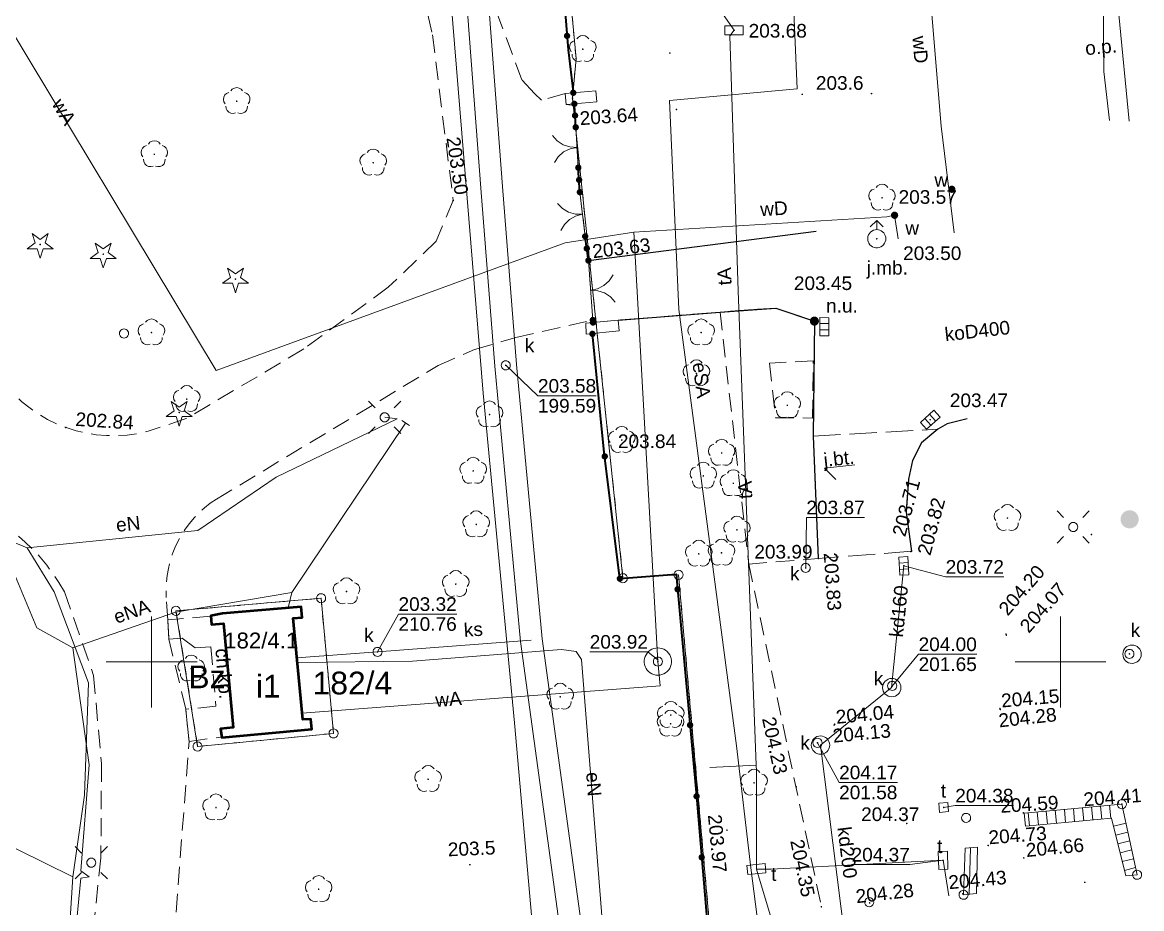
# Model space of a CAD drawing. Extents: x 0 to 7423283, y 0 to 5548300.
# Drawn here: x 7422592.9 to 7422654.5, y 5547836.4 to 5547885.2 of the extents above; entities that cross this region are included whole.
import ezdxf
from ezdxf.enums import TextEntityAlignment as Align

# ---------------------------------------------------------------- set-up
doc = ezdxf.new("R2010")
doc.units = 0
doc.header["$PDSIZE"] = 0.75
for name, pattern in [('PRZER1-1', [2, 1, -1]), ('PRZER2-1', [3, 2, -1]), ('PRZER3-1', [4, 3, -1])]:
    doc.linetypes.add(name, pattern=pattern)
doc.layers.get('0').update_dxf_attribs({"linetype": 'CONTINUOUS', "lineweight": 13})
for name, color, linetype, lineweight, true_color in [('EGBB01', 7, 'CONTINUOUS', 50, 0x0a0909), ('EGBB01_O', 7, 'CONTINUOUS', 50, 0x0a0909), ('EGBD03', 7, 'CONTINUOUS', 18, 0x008000), ('EGBD03_O', 7, 'CONTINUOUS', 18, 0x008000), ('EGBP04', 7, 'CONTINUOUS', 18, 0x008000), ('EGBU01', 7, 'PRZER1-1', 18, 0x008000), ('EGBU01_O', 7, 'PRZER1-1', 18, 0x008000), ('OBOO08_01', 7, 'CONTINUOUS', 13, 0x0a0909), ('OBOP01', 7, 'CONTINUOUS', 18, 0x008000), ('OBOP02', 7, 'CONTINUOUS', 18, 0x008000), ('OBOP05_02_O', 7, 'CONTINUOUS', 18, 0x0a0909), ('SUPE03', 1, 'CONTINUOUS', 18, 0xff0000), ('SUPE03_O', 1, 'CONTINUOUS', 18, 0xff0000), ('SUPE04', 1, 'CONTINUOUS', 18, 0xff0000), ('SUPE04_O', 1, 'CONTINUOUS', 18, 0xff0000), ('SUPG03', 7, 'CONTINUOUS', 18, 0xbfbf00), ('SUPG04', 7, 'CONTINUOUS', 18, 0xbfbf00), ('SUPK01', 7, 'CONTINUOUS', 18, 0x803300), ('SUPK01_O', 7, 'CONTINUOUS', 18, 0x803300), ('SUPK03', 7, 'CONTINUOUS', 18, 0x803300), ('SUPK03_O', 7, 'CONTINUOUS', 18, 0x803300), ('SUPK05', 7, 'CONTINUOUS', 18, 0x803300), ('SUPK05_O', 7, 'CONTINUOUS', 18, 0x803300), ('SUPT01', 7, 'CONTINUOUS', 18, 0xff9100), ('SUPT01_O', 7, 'CONTINUOUS', 18, 0xff9100), ('SUPW03', 5, 'CONTINUOUS', 18, 0x0000ff), ('SUPW03_O', 5, 'CONTINUOUS', 18, 0x0000ff), ('SUUS02', 7, 'CONTINUOUS', 18, 0x0a0909), ('SUUS05', 7, 'CONTINUOUS', 18, 0x0a0909), ('SUUS13', 7, 'CONTINUOUS', 18, 0x0a0909), ('SUUS15', 7, 'CONTINUOUS', 18, 0xff9100), ('SUUS15_O', 7, 'CONTINUOUS', 18, 0xff9100), ('SUUS22', 7, 'CONTINUOUS', 18, 0x0a0909), ('SUUS22_O', 7, 'CONTINUOUS', 18, 0x0a0909), ('SUXX_01', 7, 'CONTINUOUS', 18, 0x0a0909)]:
    doc.layers.add(name, color=color, linetype=linetype, lineweight=lineweight, true_color=true_color)
for name, color, linetype, lineweight in [('EGBS10', 7, 'CONTINUOUS', 18), ('GSLKOC', 7, 'CONTINUOUS', 18), ('KTCR02', 7, 'PRZER2-1', 18), ('KTCR02_O', 7, 'PRZER2-1', 18), ('KTJZ01', 7, 'PRZER3-1', 18), ('KTJZ01_O', 7, 'PRZER3-1', 18), ('KTKR01', 7, 'CONTINUOUS', 25), ('KTOK02', 7, 'CONTINUOUS', 18), ('KTOK05_01', 7, 'CONTINUOUS', 35), ('KTOK05_02', 7, 'CONTINUOUS', 18), ('RTPW01', 7, 'CONTINUOUS', 13), ('RTPW01_O', 7, 'CONTINUOUS', 13), ('RTPW02', 7, 'CONTINUOUS', 13), ('RTPW02_O', 7, 'CONTINUOUS', 13), ('SUBP', 7, 'CONTINUOUS', 18), ('SUSM', 7, 'CONTINUOUS', 18)]:
    doc.layers.add(name, color=color, linetype=linetype, lineweight=lineweight)
for name, color, linetype, true_color in [('GUPKUB', 7, 'CONTINUOUS', 0x0a0909), ('SUPS01_05', 7, 'CONTINUOUS', 0x803300), ('SUPS01_05_O', 7, 'CONTINUOUS', 0x803300), ('SUPS01_07', 7, 'CONTINUOUS', 0xff9100), ('SUPS01_07_O', 7, 'CONTINUOUS', 0xff9100), ('SUPS01_08', 5, 'CONTINUOUS', 0x0000ff), ('SUPS01_08_O', 5, 'CONTINUOUS', 0x0000ff), ('SUUS25', 7, 'CONTINUOUS', 0x0a0909), ('SUUS25_O', 7, 'CONTINUOUS', 0x0a0909), ('SUUS30_01', 7, 'CONTINUOUS', 0x0a0909), ('SUUS30_01_O', 7, 'CONTINUOUS', 0x0a0909)]:
    doc.layers.add(name, color=color, linetype=linetype, true_color=true_color)
doc.styles.add('GEO-INFO', font='Arial')

# ---------------------------------------------------------------- blocks, each defined once
blk = doc.blocks.new('EPPGS')
at = {"color": 0}
blk.add_lwpolyline([(0.5, 0), (0.475528, -0.154508), (0.404508, -0.293893), (0.293893, -0.404508), (0.154508, -0.475528), (0, -0.5), (-0.154508, -0.475528), (-0.293893, -0.404508), (-0.404508, -0.293893), (-0.475528, -0.154508), (-0.5, 0), (-0.475528, 0.154508), (-0.404508, 0.293893), (-0.293893, 0.404508), (-0.154508, 0.475528), (0, 0.5), (0.154508, 0.475528), (0.293893, 0.404508), (0.404508, 0.293893), (0.475528, 0.154508)], close=True, dxfattribs=at)
blk = doc.blocks.new('EPPGN')
blk.add_hatch(color=0).paths.add_polyline_path([(-0.09, 0), (-0.085595, -0.027812), (-0.072812, -0.052901), (-0.052901, -0.072812), (-0.027812, -0.085595), (0, -0.09), (0.027812, -0.085595), (0.052901, -0.072812), (0.072812, -0.052901), (0.085595, -0.027812), (0.09, 0), (0.085595, 0.027812), (0.072812, 0.052901), (0.052901, 0.072812), (0.027812, 0.085595), (0, 0.09), (-0.027812, 0.085595), (-0.052901, 0.072812), (-0.072812, 0.052901), (-0.085595, 0.027812)])
blk = doc.blocks.new('SUUS05')
at = {"color": 0}
blk.add_lwpolyline([(0.5, -0.25), (-0.5, -0.25), (-0.5, 0.25), (0.5, 0.25)], close=True, dxfattribs=at)
for points in [[(-0.175, -0.25), (-0.175, 0.25)], [(0.175, -0.25), (0.175, 0.25)]]:
    blk.add_lwpolyline(points, dxfattribs=at)
blk = doc.blocks.new('SPDLP')
blk.add_hatch(color=0).paths.add_polyline_path([(-0.09, 0), (-0.085595, -0.027812), (-0.072812, -0.052901), (-0.052901, -0.072812), (-0.027812, -0.085595), (0, -0.09), (0.027812, -0.085595), (0.052901, -0.072812), (0.072812, -0.052901), (0.085595, -0.027812), (0.09, 0), (0.085595, 0.027812), (0.072812, 0.052901), (0.052901, 0.072812), (0.027812, 0.085595), (0, 0.09), (-0.027812, 0.085595), (-0.052901, 0.072812), (-0.072812, 0.052901), (-0.085595, 0.027812)])
at = {"color": 0}
for points in [[(-0.268652, 1.271938), (-0.048001, 1.40916), (0.20623, 1.462858), (0.463525, 1.426585), (0.693003, 1.304695), (0.867117, 1.11182), (0.964971, 0.871109)], [(-1.292703, 0.137547), (-1.355024, 0.389802), (-1.327532, 0.648184), (-1.213525, 0.881678), (-1.026689, 1.062258), (-0.78945, 1.168249), (-0.530282, 1.186929)], [(1.126667, 0.648554), (1.325358, 0.481106), (1.454989, 0.255912), (1.5, 0), (1.454989, -0.255912), (1.325358, -0.481106), (1.126667, -0.648554)], [(-0.530282, -1.186929), (-0.78945, -1.168249), (-1.026689, -1.062258), (-1.213525, -0.881678), (-1.327532, -0.648184), (-1.355024, -0.389802), (-1.292703, -0.137547)], [(0.964971, -0.871109), (0.867117, -1.11182), (0.693003, -1.304695), (0.463525, -1.426585), (0.20623, -1.462858), (-0.048001, -1.40916), (-0.268652, -1.271938)]]:
    blk.add_lwpolyline(points, dxfattribs=at)
blk = doc.blocks.new('KOLO')
blk.add_hatch(color=0).paths.add_polyline_path([(0, 0.5), (-0.12941, 0.482963), (-0.25, 0.433013), (-0.353553, 0.353553), (-0.433013, 0.25), (-0.482963, 0.12941), (-0.5, 0), (-0.482963, -0.12941), (-0.433013, -0.25), (-0.353553, -0.353553), (-0.25, -0.433013), (-0.12941, -0.482963), (0, -0.5), (0.12941, -0.482963), (0.25, -0.433013), (0.353553, -0.353553), (0.433013, -0.25), (0.482963, -0.12941), (0.5, 0), (0.482963, 0.12941), (0.433013, 0.25), (0.353553, 0.353553), (0.25, 0.433013), (0.12941, 0.482963)])
blk = doc.blocks.new('SPDIP')
blk.add_hatch(color=0).paths.add_polyline_path([(-0.09, 0), (-0.085595, -0.027812), (-0.072812, -0.052901), (-0.052901, -0.072812), (-0.027812, -0.085595), (0, -0.09), (0.027812, -0.085595), (0.052901, -0.072812), (0.072812, -0.052901), (0.085595, -0.027812), (0.09, 0), (0.085595, 0.027812), (0.072812, 0.052901), (0.052901, 0.072812), (0.027812, 0.085595), (0, 0.09), (-0.027812, 0.085595), (-0.052901, 0.072812), (-0.072812, 0.052901), (-0.085595, 0.027812)])
at = {"color": 0}
blk.add_lwpolyline([(0.177062, -0.544942), (-0.463555, -1.426676), (-0.463555, -0.336792), (-1.500096, 0), (-0.463555, 0.336792), (-0.463555, 1.426676), (0.177062, 0.544942), (1.213603, 0.881734), (0.572986, 0), (1.213603, -0.881734)], close=True, dxfattribs=at)
blk = doc.blocks.new('OKRAG_PELNY')
at = {"color": 0}
blk.add_lwpolyline([(0.5, 0), (0.482963, -0.12941), (0.433013, -0.25), (0.353553, -0.353553), (0.25, -0.433013), (0.12941, -0.482963), (0, -0.5), (-0.12941, -0.482963), (-0.25, -0.433013), (-0.353553, -0.353553), (-0.433013, -0.25), (-0.482963, -0.12941), (-0.5, 0), (-0.482963, 0.12941), (-0.433013, 0.25), (-0.353553, 0.353553), (-0.25, 0.433013), (-0.12941, 0.482963), (0, 0.5), (0.12941, 0.482963), (0.25, 0.433013), (0.353553, 0.353553), (0.433013, 0.25), (0.482963, 0.12941)], close=True, dxfattribs=at)
blk = doc.blocks.new('POINT')
at = {"color": 0}
blk.add_point((0, 0), dxfattribs=at)
blk = doc.blocks.new('KWADRAT_NIEPRZEZR')
at = {"color": 0}
blk.add_lwpolyline([(-0.5, 0.5), (-0.5, -0.5), (0.5, -0.5), (0.5, 0.5)], close=True, dxfattribs=at)
blk = doc.blocks.new('PROSTOKAT2-1_PELNY')
at = {"color": 0}
blk.add_lwpolyline([(1, 0.5), (1, -0.5), (-1, -0.5), (-1, 0.5)], close=True, dxfattribs=at)
blk = doc.blocks.new('PION_C')
at = {"color": 0}
blk.add_lwpolyline([(0, 0.5), (0, -0.5)], dxfattribs=at)
blk = doc.blocks.new('SUSM01_01')
at = {"color": 0}
for points in [[(-0.353553, 0.353553), (-0.212132, 0.212132)], [(0.353553, 0.353553), (0.212132, 0.212132)], [(-0.353553, -0.353553), (-0.212132, -0.212132)], [(0.353553, -0.353553), (0.212132, -0.212132)]]:
    blk.add_lwpolyline(points, dxfattribs=at)
blk.add_lwpolyline([(0.1, 0), (0.093969, -0.034202), (0.076604, -0.064279), (0.05, -0.086603), (0.025882, -0.096593), (0, -0.1), (-0.025882, -0.096593), (-0.05, -0.086603), (-0.073305, -0.068017), (-0.090097, -0.043388), (-0.098883, -0.014904), (-0.098883, 0.014904), (-0.090097, 0.043388), (-0.073305, 0.068017), (-0.05, 0.086603), (-0.022252, 0.097493), (0.007473, 0.09972), (0.036534, 0.093087), (0.062349, 0.078183), (0.082624, 0.056332), (0.095557, 0.029476)], close=True, dxfattribs=at)
blk = doc.blocks.new('SUUS02')
at = {"color": 0}
blk.add_lwpolyline([(1, 0), (0.984808, -0.173648), (0.939693, -0.34202), (0.866025, -0.5), (0.766044, -0.642788), (0.642788, -0.766044), (0.5, -0.866025), (0.34202, -0.939693), (0.173648, -0.984808), (0, -1), (-0.173648, -0.984808), (-0.34202, -0.939693), (-0.5, -0.866025), (-0.654861, -0.75575), (-0.786053, -0.618159), (-0.888835, -0.458227), (-0.959493, -0.281733), (-0.995472, -0.095056), (-0.995472, 0.095056), (-0.959493, 0.281733), (-0.888835, 0.458227), (-0.786053, 0.618159), (-0.654861, 0.75575), (-0.5, 0.866025), (-0.327068, 0.945001), (-0.142315, 0.989821), (0.047582, 0.998867), (0.235759, 0.971812), (0.415415, 0.909632), (0.580057, 0.814576), (0.723734, 0.690079), (0.841254, 0.540641), (0.928368, 0.371662), (0.981929, 0.189251)], close=True, dxfattribs=at)
for points in [[(1, 0), (2, 0)], [(1.292893, 0.707107), (2, 0), (1.292893, -0.707107)]]:
    blk.add_lwpolyline(points, dxfattribs=at)
blk = doc.blocks.new('SUUS13')
at = {"color": 0}
for points in [[(1.5, 0), (1.483246, -0.223563), (1.433359, -0.442133), (1.351453, -0.650826), (1.239358, -0.84498), (1.099578, -1.020259), (0.935235, -1.172747), (0.75, -1.299038), (0.548012, -1.396311), (0.333781, -1.462392), (0.112095, -1.495806), (-0.112095, -1.495806), (-0.333781, -1.462392), (-0.548012, -1.396311), (-0.75, -1.299038), (-0.935235, -1.172747), (-1.099578, -1.020259), (-1.239358, -0.84498), (-1.351453, -0.650826), (-1.433359, -0.442133), (-1.483246, -0.223563), (-1.5, 0), (-1.483246, 0.223563), (-1.433359, 0.442133), (-1.351453, 0.650826), (-1.239358, 0.84498), (-1.099578, 1.020259), (-0.935235, 1.172747), (-0.75, 1.299038), (-0.548012, 1.396311), (-0.333781, 1.462392), (-0.112095, 1.495806), (0.112095, 1.495806), (0.333781, 1.462392), (0.548012, 1.396311), (0.75, 1.299038), (0.935235, 1.172747), (1.099578, 1.020259), (1.239358, 0.84498), (1.351453, 0.650826), (1.433359, 0.442133), (1.483246, 0.223563)], [(0.5, 0), (0.482963, -0.12941), (0.433013, -0.25), (0.353553, -0.353553), (0.25, -0.433013), (0.12941, -0.482963), (0, -0.5), (-0.12941, -0.482963), (-0.25, -0.433013), (-0.353553, -0.353553), (-0.433013, -0.25), (-0.482963, -0.12941), (-0.5, 0), (-0.482963, 0.12941), (-0.433013, 0.25), (-0.353553, 0.353553), (-0.25, 0.433013), (-0.12941, 0.482963), (0, 0.5), (0.12941, 0.482963), (0.25, 0.433013), (0.353553, 0.353553), (0.433013, 0.25), (0.482963, 0.12941)]]:
    blk.add_lwpolyline(points, close=True, dxfattribs=at)
blk = doc.blocks.new('SLBRA')
at = {"color": 0}
for points in [[(0, 0), (-0.068148, -0.517638), (-0.267949, -1), (-0.585786, -1.414214), (-1, -1.732051)], [(1, -1.732051), (0.585786, -1.414214), (0.267949, -1), (0.068148, -0.517638), (0, 0)]]:
    blk.add_lwpolyline(points, dxfattribs=at)

msp = doc.modelspace()

# ---------------------------------------------------------------- linework, layer by layer
at = {"color": 7, "linetype": 'Continuous', "lineweight": 13, "elevation": 100, "flags": 128}
for points in [[(7422600, 5547847.5), (7422600, 5547852.5)], [(7422650, 5547847.5), (7422650, 5547852.5)], [(7422597.5, 5547850), (7422602.5, 5547850)], [(7422647.5, 5547850), (7422652.5, 5547850)]]:
    msp.add_lwpolyline(points, dxfattribs=at)
at = {"layer": 'EGBB01', "color": 18, "linetype": 'Continuous', "lineweight": 50, "true_color": 0x0a0909, "elevation": 10.26}
msp.add_lwpolyline([(7422603.9, 5547852.66), (7422603.25, 5547852.54), (7422603.29, 5547852.06), (7422603.95, 5547852.11), (7422604.49, 5547846.4), (7422603.78, 5547846.32), (7422603.86, 5547845.85), (7422608.81, 5547846.3), (7422608.75, 5547846.86), (7422608.31, 5547846.84), (7422607.79, 5547852.4), (7422608.28, 5547852.45), (7422608.22, 5547853.03)], close=True, dxfattribs=at)
at = {"layer": 'EGBD03', "color": 96, "linetype": 'Continuous', "lineweight": 18, "true_color": 0x008000, "elevation": 10.3}
msp.add_lwpolyline([(7422448.33, 5547715.39), (7422478.1, 5547707.8), (7422507.88, 5547699.93), (7422509.32, 5547702.42), (7422524.39, 5547700.98), (7422524.52, 5547698.73), (7422554.16, 5547689.76), (7422553.96, 5547688.87), (7422582.28, 5547681.09), (7422646.55, 5547664.47), (7422644.74, 5547687.16), (7422644.7, 5547687.66), (7422641.72, 5547717.62), (7422632.28, 5547819.72), (7422630.66, 5547835.93), (7422628.99, 5547854.79), (7422625.93, 5547854.6), (7422623.15, 5547881), (7422623.35, 5547883.18), (7422622.27, 5547894.65)], dxfattribs=at)
for points in [[(7422601.34, 5547852.81), (7422602.53, 5547845.35), (7422610.01, 5547846.07), (7422609.32, 5547853.5)], [(7422609.32, 5547853.5), (7422610.01, 5547846.07), (7422602.53, 5547845.35), (7422601.34, 5547852.81)]]:
    msp.add_lwpolyline(points, close=True, dxfattribs=at)
at = {"layer": 'EGBS10', "color": 7, "linetype": 'Continuous', "lineweight": 18, "elevation": 10.26}
for points in [[(7422648.07, 5547840.97), (7422652.81, 5547841.41), (7422653.59, 5547838.24), (7422654.21, 5547838.3), (7422653.38, 5547842.18), (7422647.99, 5547841.68)], [(7422644.67, 5547837.2), (7422645.38, 5547837.26), (7422645.44, 5547839.81), (7422644.75, 5547839.75)]]:
    msp.add_lwpolyline(points, close=True, dxfattribs=at)
at = {"layer": 'EGBS10', "color": 7, "linetype": 'Continuous', "lineweight": 18, "elevation": 10.26, "flags": 128}
for points in [[(7422650.775, 5547841.221), (7422650.709, 5547841.932)], [(7422651.273, 5547841.267), (7422651.207, 5547841.978)], [(7422651.771, 5547841.314), (7422651.705, 5547842.025)], [(7422652.269, 5547841.36), (7422652.203, 5547842.071)], [(7422652.766, 5547841.406), (7422652.7, 5547842.117)], [(7422648.286, 5547840.99), (7422648.22, 5547841.701)], [(7422648.784, 5547841.036), (7422648.718, 5547841.747)], [(7422649.281, 5547841.082), (7422649.215, 5547841.794)], [(7422649.779, 5547841.129), (7422649.713, 5547841.84)], [(7422650.277, 5547841.175), (7422650.211, 5547841.886)], [(7422652.919, 5547840.967), (7422653.603, 5547841.135)], [(7422653.038, 5547840.481), (7422653.708, 5547840.646)], [(7422653.158, 5547839.996), (7422653.813, 5547840.157)], [(7422644.982, 5547837.226), (7422645.055, 5547839.777)], [(7422653.277, 5547839.51), (7422653.917, 5547839.668)], [(7422653.397, 5547839.025), (7422654.022, 5547839.179)], [(7422653.516, 5547838.539), (7422654.127, 5547838.69)]]:
    msp.add_lwpolyline(points, dxfattribs=at)
at = {"layer": 'EGBU01', "color": 7, "linetype": 'Continuous', "lineweight": 18, "elevation": 10.17}
msp.add_lwpolyline([(7422641.72, 5547717.62), (7422632.28, 5547819.72), (7422630.66, 5547835.93), (7422628.99, 5547854.79), (7422625.93, 5547854.6), (7422623.15, 5547881), (7422623.35, 5547883.18), (7422622.27, 5547894.65)], dxfattribs=at)
at = {"layer": 'EGBU01', "color": 96, "linetype": 'PRZER1-1', "lineweight": 18, "ltscale": 0.5, "true_color": 0x008000, "elevation": 10.18}
msp.add_lwpolyline([(7422641.72, 5547717.62), (7422632.28, 5547819.72), (7422630.66, 5547835.93), (7422628.99, 5547854.79), (7422625.93, 5547854.6), (7422623.15, 5547881), (7422623.35, 5547883.18), (7422622.27, 5547894.65)], dxfattribs=at)
at = {"layer": 'EGBU01', "color": 7, "linetype": 'Continuous', "lineweight": 18, "elevation": 10.17}
for points in [[(7422601.34, 5547852.81), (7422602.53, 5547845.35), (7422610.01, 5547846.07), (7422609.32, 5547853.5)], [(7422609.32, 5547853.5), (7422610.01, 5547846.07), (7422602.53, 5547845.35), (7422601.34, 5547852.81)]]:
    msp.add_lwpolyline(points, close=True, dxfattribs=at)
at = {"layer": 'EGBU01', "color": 96, "linetype": 'PRZER1-1', "lineweight": 18, "ltscale": 0.5, "true_color": 0x008000, "elevation": 10.18}
for points in [[(7422601.34, 5547852.81), (7422602.53, 5547845.35), (7422610.01, 5547846.07), (7422609.32, 5547853.5)], [(7422609.32, 5547853.5), (7422610.01, 5547846.07), (7422602.53, 5547845.35), (7422601.34, 5547852.81)]]:
    msp.add_lwpolyline(points, close=True, dxfattribs=at)
at = {"layer": 'GSLKOC', "color": 7, "linetype": 'PRZER2-1', "lineweight": 18, "ltscale": 0.5, "elevation": 10.18}
msp.add_lwpolyline([(7422633.99, 5547866.43), (7422634.33, 5547863.42), (7422636.35, 5547863.41), (7422636.4, 5547866.56)], close=True, dxfattribs=at)
msp.add_lwpolyline([(7422632.85, 5547855.38), (7422636.84, 5547836.54)], dxfattribs=at)
at = {"layer": 'KTCR02', "color": 7, "linetype": 'PRZER2-1', "lineweight": 18, "ltscale": 0.5, "elevation": 10.18}
msp.add_lwpolyline([(7422608.32, 5547902.99), (7422611.37, 5547897.52), (7422613.86, 5547890.89), (7422614.21, 5547889.99), (7422615.45, 5547884.48), (7422616.59, 5547875.37), (7422615.65, 5547873.13), (7422613.02, 5547870.6), (7422608.38, 5547867.21), (7422601.9, 5547863.38), (7422599.81, 5547862.68, -0.307546), (7422591.69, 5547865.58), (7422588.98, 5547869.27), (7422585.83, 5547874.12), (7422581.85, 5547879.99), (7422580.45, 5547887.42), (7422579.16, 5547897.51), (7422579.27, 5547903.42), (7422580.26, 5547910.88), (7422582.9, 5547924.4, -0.422681), (7422585.77, 5547925.96), (7422588.85, 5547922.11), (7422595.54, 5547916.16), (7422603.64, 5547908.17)], format="xyb", close=True, dxfattribs=at)
for points in [[(7422599.87, 5547816.8), (7422602.06, 5547845.63), (7422601.88, 5547847.4), (7422600.95, 5547851.25), (7422600.89, 5547852.31), (7422600.8, 5547853.55, -0.270995), (7422603.56, 5547858.95), (7422615.77, 5547866.3), (7422617.77, 5547867.18), (7422620.03, 5547867.84), (7422624.27, 5547868.8), (7422624.03, 5547872.07), (7422623.85, 5547873.4), (7422623.56, 5547875.83), (7422623.33, 5547879.4), (7422623.26, 5547880.6), (7422622.8, 5547880.65), (7422622.75, 5547881.26), (7422621.45, 5547880.89), (7422621.06, 5547881.25), (7422620.37, 5547882), (7422618.72, 5547886.43)], [(7422539.16, 5547874.59), (7422555.38, 5547867.18), (7422564.69, 5547863.89), (7422572.62, 5547861.98), (7422587.94, 5547859.21, -0.219794), (7422595.2, 5547853.85), (7422596.81, 5547849.25), (7422597.24, 5547844.41), (7422597.21, 5547839.22), (7422594.77, 5547816.65), (7422593.59, 5547811.34), (7422591.8, 5547806.46), (7422589.31, 5547801.66), (7422586.18, 5547797.52), (7422577.36, 5547789.76), (7422570.86, 5547785.88), (7422565.47, 5547783.93), (7422559.81, 5547782.83), (7422555.85, 5547782.34), (7422552.96, 5547781.99), (7422549.96, 5547781.72)]]:
    msp.add_lwpolyline(points, format="xyb", dxfattribs=at)
for points in [[(7422632.85, 5547855.38), (7422636.671, 5547855.683), (7422636.4, 5547862.42), (7422636.46, 5547868.74), (7422634.33, 5547869.46), (7422631.27, 5547869.24)], [(7422633.99, 5547866.43), (7422634.33, 5547863.42), (7422636.35, 5547863.41), (7422636.4, 5547866.56)], [(7422600.89, 5547852.31), (7422600.95, 5547851.25), (7422601.68, 5547851.31), (7422602.39, 5547850.77), (7422603.26, 5547850.83), (7422603.54, 5547847.56), (7422601.88, 5547847.4), (7422602.06, 5547845.63), (7422603.7, 5547845.85), (7422603.854, 5547845.887), (7422603.78, 5547846.32), (7422604.49, 5547846.4), (7422603.95, 5547852.11), (7422603.29, 5547852.06), (7422603.252, 5547852.514)]]:
    msp.add_lwpolyline(points, close=True, dxfattribs=at)
at = {"layer": 'KTJZ01', "color": 7, "linetype": 'PRZER3-1', "lineweight": 18, "ltscale": 0.5, "elevation": 10.18}
msp.add_lwpolyline([(7422636.46, 5547868.74), (7422634.33, 5547869.46), (7422631.27, 5547869.24), (7422625.67, 5547868.8), (7422624.279, 5547868.667)], dxfattribs=at)
msp.add_lwpolyline([(7422643.25, 5547862.79), (7422642.36, 5547862.04), (7422641.86, 5547861.07), (7422641.63, 5547860.04), (7422641.51, 5547858.23), (7422641.77, 5547856.34), (7422641.799, 5547856.087), (7422636.671, 5547855.683), (7422636.4, 5547862.42)], close=True, dxfattribs=at)
at = {"layer": 'KTJZ01_O', "color": 7, "linetype": 'Continuous', "lineweight": 9, "elevation": 10.8, "flags": 128}
msp.add_lwpolyline([(7422638.692, 5547860.843), (7422637.014, 5547860.661), (7422637.634, 5547860.026)], dxfattribs=at)
at = {"layer": 'KTKR01', "color": 7, "linetype": 'Continuous', "lineweight": 25, "elevation": 10.18}
for points in [[(7422624.03, 5547872.07), (7422636.55, 5547873.68)], [(7422625.67, 5547868.8), (7422631.27, 5547869.24), (7422634.33, 5547869.46), (7422636.46, 5547868.74), (7422636.4, 5547862.42), (7422636.67, 5547855.69)], [(7422644.86, 5547863.36), (7422643.77, 5547863.09), (7422643.25, 5547862.79), (7422642.36, 5547862.04), (7422641.86, 5547861.07), (7422641.63, 5547860.04), (7422641.51, 5547858.23), (7422641.77, 5547856.34), (7422641.8, 5547856.09)]]:
    msp.add_lwpolyline(points, dxfattribs=at)
at = {"layer": 'KTOK02', "color": 7, "linetype": 'Continuous', "lineweight": 18, "elevation": 10.18}
for points in [[(7422623.33, 5547879.4), (7422623.473, 5547877.176)], [(7422623.56, 5547875.83), (7422623.85, 5547873.4)], [(7422624.27, 5547868.8), (7422624.03, 5547872.07)]]:
    msp.add_lwpolyline(points, dxfattribs=at)
at = {"layer": 'KTOK05_01', "color": 7, "linetype": 'Continuous', "lineweight": 35, "elevation": 10.18}
for points in [[(7422622.6, 5547887.56), (7422622.74, 5547885.7), (7422622.92, 5547883.65), (7422623.19, 5547881.34), (7422623.195, 5547881.296)], [(7422623.33, 5547879.4), (7422623.26, 5547880.6), (7422623.255, 5547880.687)], [(7422623.56, 5547875.83), (7422623.473, 5547877.176)], [(7422624.03, 5547872.07), (7422623.85, 5547873.4)], [(7422624.27, 5547868.8), (7422624.279, 5547868.667)], [(7422625.76, 5547854.58), (7422624.9, 5547861.51), (7422624.7, 5547863.55), (7422624.5, 5547865.63), (7422624.25, 5547868.04)], [(7422625.76, 5547854.58), (7422628.86, 5547854.82), (7422629.98, 5547842.61)], [(7422629.98, 5547842.61), (7422630.54, 5547835.9)]]:
    msp.add_lwpolyline(points, dxfattribs=at)
at = {"layer": 'KTOK05_02', "color": 7, "linetype": 'Continuous', "lineweight": 18, "elevation": 10.18}
for points in [[(7422622.75, 5547881.26), (7422624.444, 5547881.399)], [(7422624.444, 5547881.399), (7422624.494, 5547880.789)], [(7422622.8, 5547880.65), (7422622.75, 5547881.26)], [(7422624.494, 5547880.789), (7422622.8, 5547880.65)], [(7422625.67, 5547868.8), (7422623.89, 5547868.63)], [(7422623.89, 5547868.63), (7422623.9, 5547868.02)], [(7422625.727, 5547868.203), (7422625.67, 5547868.8)], [(7422623.9, 5547868.02), (7422625.727, 5547868.203)]]:
    msp.add_lwpolyline(points, dxfattribs=at)
at = {"layer": 'SUBP', "color": 36, "linetype": 'Continuous', "lineweight": 18, "true_color": 0x803300, "elevation": 10.22}
for points in [[(7422653.43, 5547850.43, -202.004955), (7422653.43, 5547850.42)], [(7422640.21, 5547848.59, -202.004955), (7422640.21, 5547848.58)], [(7422636.29, 5547845.43, -202.004955), (7422636.29, 5547845.42)]]:
    msp.add_lwpolyline(points, format="xyb", close=True, dxfattribs=at)
at = {"layer": 'SUPE03', "color": 1, "linetype": 'Continuous', "lineweight": 18, "true_color": 0xff0000, "elevation": 10.18}
msp.add_lwpolyline([(7422625.14, 5548000.28), (7422625.66, 5547996.02), (7422625.89, 5547995.27), (7422626.04, 5547993.52), (7422626.59, 5547990.69), (7422626.63, 5547986.71), (7422626.93, 5547982.21), (7422633.41, 5547913.38), (7422635.03, 5547892.55), (7422635.51, 5547881.51), (7422628.48, 5547880.87), (7422629, 5547869.38), (7422632.17, 5547845.38), (7422632.97, 5547838.68), (7422635.21, 5547821.13)], dxfattribs=at)
at = {"layer": 'SUPE04', "color": 1, "linetype": 'Continuous', "lineweight": 18, "true_color": 0xff0000, "elevation": 10.18}
for points in [[(7422576.23, 5547886.48), (7422577.93, 5547881.06), (7422580.68, 5547873.8), (7422584.93, 5547866.84), (7422582.91, 5547859.19), (7422587.22, 5547858.61), (7422590.53, 5547857.32), (7422591.17, 5547857.18), (7422591.11, 5547856.98), (7422592.41, 5547854.96), (7422593.69, 5547851.88), (7422595.67, 5547850.78)], [(7422581.3, 5547872.85), (7422585.14, 5547867.16), (7422591.74, 5547857.68), (7422591.87, 5547856.81), (7422593.16, 5547856.28), (7422594.64, 5547853.86), (7422596.53, 5547848.85), (7422596.3, 5547842.67), (7422595.66, 5547838.18), (7422594.78, 5547824.31), (7422593.24, 5547814.78), (7422591.62, 5547809.2), (7422589.92, 5547809.37), (7422589.7, 5547809.54)], [(7422593.16, 5547856.28), (7422602.54, 5547857.22), (7422606.86, 5547860.15), (7422613.5, 5547863.36), (7422612.82, 5547863.45)], [(7422595.67, 5547850.78), (7422601.31, 5547852.74), (7422607.71, 5547853.81), (7422613.97, 5547863.13)], [(7422607.71, 5547853.81), (7422607.52, 5547852.97)], [(7422593.67, 5547813.95), (7422594.05, 5547815.15), (7422593.91, 5547815.35), (7422596.1, 5547838.11), (7422596.56, 5547838.18), (7422596.11, 5547838.52), (7422596.56, 5547844.35), (7422595.67, 5547850.78)], [(7422630, 5547747.59), (7422631.77, 5547747.82), (7422632.3, 5547747.98), (7422632.41, 5547748.36), (7422631.48, 5547758.12), (7422630.06, 5547772.32), (7422629.24, 5547783.48), (7422627.87, 5547799.55), (7422626.21, 5547817.8), (7422623.65, 5547850.13), (7422623.36, 5547850.57), (7422622.54, 5547850.69), (7422614.35, 5547850.05), (7422608.02, 5547849.96)], [(7422595.66, 5547838.18), (7422588.11, 5547841.91), (7422564.93, 5547832.82), (7422565.71, 5547828.81), (7422565.55, 5547828.66)]]:
    msp.add_lwpolyline(points, dxfattribs=at)
at = {"layer": 'SUPG03', "color": 52, "linetype": 'Continuous', "lineweight": 18, "true_color": 0xbfbf00, "elevation": 10.18}
msp.add_lwpolyline([(7422652.69, 5547879.78), (7422652.38, 5547882.46), (7422652.31, 5547892.27), (7422652.24, 5547893.5)], dxfattribs=at)
at = {"layer": 'SUPG04', "color": 52, "linetype": 'Continuous', "lineweight": 18, "true_color": 0xbfbf00, "elevation": 10.18}
for points in [[(7422604.2, 5548022.92), (7422604.77, 5548017.07), (7422611.2, 5547952.12), (7422612.79, 5547933.1), (7422614.32, 5547912.6), (7422618.23, 5547864.78), (7422619.96, 5547846.65), (7422622.98, 5547812.45), (7422624.67, 5547793.92), (7422626.31, 5547776.67), (7422628.73, 5547756.77)], [(7422652.07, 5547897.34), (7422653.77, 5547879.73)]]:
    msp.add_lwpolyline(points, dxfattribs=at)
at = {"layer": 'SUPK01', "color": 36, "linetype": 'Continuous', "lineweight": 18, "true_color": 0x803300, "elevation": 10.18}
for points in [[(7422640.71, 5547848.59), (7422641.38, 5547855.28)], [(7422638.25, 5547823.59), (7422639.3, 5547825.53), (7422636.79, 5547845.43), (7422640.71, 5547848.59)]]:
    msp.add_lwpolyline(points, dxfattribs=at)
at = {"layer": 'SUPK03', "color": 36, "linetype": 'Continuous', "lineweight": 18, "true_color": 0x803300, "elevation": 10.18}
for points in [[(7422445.537, 5548223.399), (7422512.24, 5548197.468), (7422516.193, 5548195.887), (7422518.122, 5548195.117), (7422588.834, 5548166.891), (7422595.186, 5548164.572), (7422602.138, 5548082.491), (7422604.108, 5548059.731), (7422607.728, 5548017.19), (7422608.898, 5548002.751), (7422612.848, 5547959.181), (7422616.528, 5547912.716), (7422619.298, 5547876.146), (7422620.078, 5547866.362), (7422621.476, 5547851.269), (7422625.495, 5547821.997), (7422634.838, 5547745.483), (7422638.578, 5547679.164), (7422639.807, 5547669.243), (7422640.508, 5547661.182)], [(7422445.103, 5548222.281), (7422511.8, 5548196.352), (7422515.747, 5548194.773), (7422517.678, 5548194.003), (7422588.406, 5548165.769), (7422594.054, 5548163.708), (7422600.942, 5548082.389), (7422602.912, 5548059.629), (7422606.532, 5548017.09), (7422607.702, 5548002.649), (7422611.652, 5547959.079), (7422615.332, 5547912.624), (7422618.102, 5547876.054), (7422618.882, 5547866.258), (7422620.284, 5547851.131), (7422624.305, 5547821.843), (7422633.642, 5547745.377), (7422637.382, 5547679.056), (7422638.613, 5547669.117), (7422639.312, 5547661.078)]]:
    msp.add_lwpolyline(points, dxfattribs=at)
at = {"layer": 'SUPK05', "color": 36, "linetype": 'Continuous', "lineweight": 18, "true_color": 0x803300, "elevation": 10.18}
msp.add_lwpolyline([(7422620.88, 5547851.2), (7422612.43, 5547850.55), (7422607.99, 5547850.22)], dxfattribs=at)
at = {"layer": 'SUPS01_05_O', "color": 36, "linetype": 'Continuous', "lineweight": 9, "true_color": 0x803300, "elevation": 10.8, "flags": 128}
for points in [[(7422624.453, 5547864.632), (7422621.25, 5547864.633), (7422619.48, 5547866.31)], [(7422621.25, 5547864.633), (7422624.453, 5547864.632)], [(7422639.223, 5547857.943), (7422636.02, 5547857.943), (7422635.98, 5547855.17)], [(7422646.883, 5547854.677), (7422643.68, 5547854.677), (7422641.38, 5547855.28)], [(7422616.783, 5547852.632), (7422613.58, 5547852.633), (7422612.43, 5547850.55)], [(7422613.58, 5547852.633), (7422616.783, 5547852.632)], [(7422645.393, 5547850.422), (7422642.19, 5547850.423), (7422640.72, 5547848.64)], [(7422642.19, 5547850.423), (7422645.393, 5547850.422)], [(7422641.023, 5547843.372), (7422637.82, 5547843.373), (7422636.63, 5547845.55)], [(7422637.82, 5547843.373), (7422641.023, 5547843.372)]]:
    msp.add_lwpolyline(points, dxfattribs=at)
at = {"layer": 'SUPS01_07_O', "color": 30, "linetype": 'Continuous', "lineweight": 9, "true_color": 0xff9100, "elevation": 10.8, "flags": 128}
for points in [[(7422647.41, 5547842.097), (7422644.207, 5547842.097), (7422643.57, 5547842)], [(7422638.504, 5547838.853), (7422641.707, 5547838.853), (7422643.54, 5547839.09)]]:
    msp.add_lwpolyline(points, dxfattribs=at)
at = {"layer": 'SUPS01_08_O', "color": 5, "linetype": 'Continuous', "lineweight": 9, "true_color": 0x0000ff, "elevation": 10.8, "flags": 128}
msp.add_lwpolyline([(7422624.1, 5547850.556), (7422627.304, 5547850.556), (7422627.87, 5547850.1)], dxfattribs=at)
at = {"layer": 'SUPT01', "color": 30, "linetype": 'Continuous', "lineweight": 18, "true_color": 0xff9100, "elevation": 10.18}
for points in [[(7422621.02, 5548003.23), (7422619.05, 5547997.37), (7422618.8, 5547991.66), (7422620.35, 5547976.41), (7422621.5, 5547959.41), (7422622.16, 5547947.85), (7422623.12, 5547934.13), (7422624.59, 5547918.8), (7422626.59, 5547904.1), (7422627.86, 5547890.71), (7422632.04, 5547884.73)], [(7422633.26, 5547844.33), (7422632.27, 5547870.4), (7422631.8, 5547884.42), (7422632.04, 5547884.73)], [(7422633.26, 5547844.33), (7422630.71, 5547844.2)], [(7422633.27, 5547838.61), (7422633.27, 5547844.02), (7422633.26, 5547844.33)], [(7422643.54, 5547839.09), (7422634.09, 5547838.6), (7422633.27, 5547838.61)], [(7422643.86, 5547837.14), (7422643.54, 5547839.09)], [(7422633.27, 5547838.61), (7422634.47, 5547834.62), (7422636.15, 5547821.67), (7422642.77, 5547814.64), (7422644.33, 5547798.6), (7422646.85, 5547772.65)]]:
    msp.add_lwpolyline(points, dxfattribs=at)
at = {"layer": 'SUPW03', "color": 5, "linetype": 'Continuous', "lineweight": 18, "true_color": 0x0000ff, "elevation": 10.18}
for points in [[(7422626.53, 5547873.63), (7422622.74, 5547873.04), (7422603.55, 5547866.02), (7422590.86, 5547887.08), (7422573.68, 5547900.55)], [(7422644.14, 5547873.59), (7422643.43, 5547879.46), (7422642.59, 5547889.57), (7422642.1, 5547896.42)], [(7422626.53, 5547873.63), (7422640.44, 5547874.48), (7422640.87, 5547874.56), (7422641.07, 5547873.27)], [(7422608.28, 5547847.19), (7422627.98, 5547848.69), (7422627.85, 5547850.02), (7422626.53, 5547873.63)]]:
    msp.add_lwpolyline(points, dxfattribs=at)

# ---------------------------------------------------------------- block references
at = {"layer": 'EGBP04', "color": 96, "lineweight": 18, "true_color": 0x008000, "xscale": 0.5, "yscale": 0.5, "rotation": 90}
for name, p in [('EPPGN', (7422623.35, 5547883.18, 10.32)), ('EPPGN', (7422628.51, 5547883.48, 10.32)), ('EPPGN', (7422623.15, 5547881, 10.32)), ('EPPGN', (7422639.6, 5547881.25, 10.32)), ('EPPGN', (7422628.87, 5547880.38, 10.32)), ('EPPGS', (7422625.93, 5547854.6, 10.32)), ('EPPGS', (7422628.99, 5547854.79, 10.32)), ('EPPGS', (7422609.32, 5547853.5, 10.32)), ('EPPGS', (7422601.34, 5547852.81, 10.32)), ('EPPGS', (7422610.01, 5547846.07, 10.32)), ('EPPGS', (7422602.53, 5547845.35, 10.32)), ('EPPGS', (7422653.38, 5547842.18, 10.32)), ('EPPGS', (7422644.8, 5547841.42, 10.32)), ('EPPGS', (7422654.21, 5547838.3, 10.32)), ('EPPGS', (7422639.48, 5547836.79, 10.32)), ('EPPGS', (7422644.67, 5547837.2, 10.32))]:
    msp.add_blockref(name, p, dxfattribs=at)
at = {"layer": 'GUPKUB', "color": 18, "lineweight": 5, "true_color": 0x0a0909, "rotation": 90}
msp.add_blockref('POINT', (7422640.72, 5547848.64, 10.24), dxfattribs=at)
at = {"layer": 'KTOK02', "color": 7, "lineweight": 18, "xscale": 0.75, "yscale": 0.75}
for p, rotation in [((7422623.402, 5547878.288, 10.18), 273.6862302279924), ((7422623.705, 5547874.615, 10.18), 276.8055804435577), ((7422624.15, 5547870.435, 10.18), 94.19766834420604)]:
    msp.add_blockref('SLBRA', p, dxfattribs=dict(at, rotation=rotation))
at = {"layer": 'KTOK05_01', "color": 7, "lineweight": 35, "xscale": 0.35, "yscale": 0.35, "rotation": 90}
for p in [(7422622.852, 5547884.424, 10.18), (7422623.195, 5547881.296, 10.18), (7422623.255, 5547880.687, 10.18), (7422623.292, 5547880.044, 10.18), (7422623.33, 5547879.4, 10.18), (7422623.473, 5547877.176, 10.18), (7422623.517, 5547876.503, 10.18), (7422623.56, 5547875.83, 10.18), (7422623.85, 5547873.4, 10.18), (7422623.94, 5547872.735, 10.18), (7422624.03, 5547872.07, 10.18), (7422624.27, 5547868.8, 10.18), (7422624.279, 5547868.667, 10.18), (7422624.25, 5547868.04, 10.18), (7422624.926, 5547861.301, 10.18), (7422625.76, 5547854.58, 10.18), (7422625.76, 5547854.58, 10.18), (7422628.935, 5547853.997, 10.18), (7422629.621, 5547846.529, 10.18), (7422629.98, 5547842.61, 10.18), (7422629.98, 5547842.61, 10.18), (7422630.26, 5547839.255, 10.18)]:
    msp.add_blockref('KOLO', p, dxfattribs=at)
at = {"layer": 'OBOO08_01', "color": 18, "lineweight": 13, "true_color": 0x0a0909, "rotation": 90}
msp.add_blockref('KOLO', (7422653.8, 5547857.84, 10.2), dxfattribs=at)
at = {"layer": 'OBOP01', "color": 96, "lineweight": 18, "true_color": 0x008000, "xscale": 0.5, "yscale": 0.5, "rotation": 90}
for p in [(7422593.87, 5547872.95, 10.12), (7422597.34, 5547872.42, 10.12), (7422604.61, 5547871.05, 10.12), (7422601.52, 5547863.72, 10.12)]:
    msp.add_blockref('SPDIP', p, dxfattribs=at)
at = {"layer": 'OBOP02', "color": 96, "lineweight": 18, "true_color": 0x008000, "xscale": 0.5, "yscale": 0.5, "rotation": 90}
for p in [(7422623.72, 5547883.69, 10.12), (7422604.68, 5547880.83, 10.12), (7422600.15, 5547877.91, 10.12), (7422612.19, 5547877.45, 10.12), (7422640.18, 5547875.52, 10.12), (7422599.99, 5547868.11, 10.12), (7422630.23, 5547868.11, 10.12), (7422629.97, 5547865.86, 10.12), (7422601.93, 5547864.45, 10.12), (7422634.97, 5547864.11, 10.12), (7422618.59, 5547863.6, 10.12), (7422625.86, 5547862.2, 10.12), (7422631.36, 5547861.49, 10.12), (7422617.69, 5547860.5, 10.12), (7422630.35, 5547860.23, 10.12), (7422632, 5547859.82, 10.12), (7422647.08, 5547857.91, 10.12), (7422617.86, 5547857.56, 10.12), (7422632.2, 5547857.26, 10.12), (7422630.1, 5547855.94, 10.12), (7422631.35, 5547856, 10.12), (7422616.73, 5547854.28, 10.12), (7422610.72, 5547853.87, 10.12), (7422602.18, 5547849.63, 10.12), (7422622.48, 5547848.08, 10.12), (7422628.56, 5547847.08, 10.12), (7422628.55, 5547846.6, 10.12), (7422615.21, 5547843.55, 10.12), (7422633.14, 5547843.35, 10.12), (7422603.54, 5547841.99, 10.12), (7422609.19, 5547837.5, 10.12)]:
    msp.add_blockref('SPDLP', p, dxfattribs=at)
at = {"layer": 'RTPW01', "color": 7, "lineweight": 13, "xscale": 0.09, "yscale": 0.09, "rotation": 90}
for p in [(7422635.79, 5547881.21, 10.2), (7422617.51, 5547838.85, 10.2)]:
    msp.add_blockref('KOLO', p, dxfattribs=at)
at = {"layer": 'RTPW02', "color": 7, "lineweight": 13, "xscale": 0.09, "yscale": 0.09, "rotation": 90}
for p in [(7422623.33, 5547879.4, 10.2), (7422616.59, 5547875.37, 10.2), (7422624.03, 5547872.07, 10.2), (7422595.28, 5547862.89, 10.2), (7422624.9, 5547861.51, 10.2), (7422651.7, 5547857.009, 10.2), (7422641.765, 5547856.072, 10.2), (7422641.799, 5547856.087, 10.2), (7422636.673, 5547855.689, 10.2), (7422632.854, 5547855.382, 10.2), (7422646.999, 5547851.528, 10.2), (7422647.019, 5547851.475, 10.2), (7422646.668, 5547847.433, 10.2), (7422646.682, 5547847.389, 10.2), (7422637.545, 5547846.528, 10.2), (7422637.578, 5547846.574, 10.2), (7422635.456, 5547843.136, 10.2), (7422653.37, 5547842.18, 10.2), (7422647.95, 5547841.7, 10.2), (7422631.65, 5547840.75, 10.2), (7422641.54, 5547841.12, 10.2), (7422646.02, 5547839.91, 10.2), (7422647.98, 5547839.22, 10.2), (7422651.33, 5547837.88, 10.2), (7422644.62, 5547837.25, 10.2), (7422636.84, 5547836.537, 10.2), (7422639.5, 5547836.75, 10.2)]:
    msp.add_blockref('KOLO', p, dxfattribs=at)
at = {"layer": 'SUPS01_05', "color": 36, "lineweight": 5, "true_color": 0x803300, "xscale": 0.09, "yscale": 0.09, "rotation": 90}
for p in [(7422636.46, 5547868.74, 10.24), (7422619.48, 5547866.31, 10.24), (7422642.83, 5547863.32, 10.24), (7422635.98, 5547855.17, 10.24), (7422641.38, 5547855.28, 10.24), (7422612.43, 5547850.55, 10.24), (7422653.79, 5547850.44, 10.24), (7422640.72, 5547848.64, 10.24), (7422636.63, 5547845.55, 10.24)]:
    msp.add_blockref('KOLO', p, dxfattribs=at)
at = {"layer": 'SUPS01_07', "color": 30, "lineweight": 5, "true_color": 0xff9100, "xscale": 0.09, "yscale": 0.09, "rotation": 90}
for p in [(7422632.04, 5547884.73, 10.24), (7422643.57, 5547842, 10.24), (7422643.54, 5547839.09, 10.24)]:
    msp.add_blockref('KOLO', p, dxfattribs=at)
at = {"layer": 'SUPS01_08', "color": 5, "lineweight": 5, "true_color": 0x0000ff, "xscale": 0.09, "yscale": 0.09, "rotation": 90}
for p in [(7422640.87, 5547874.56, 10.24), (7422639.89, 5547873.27, 10.24), (7422627.85, 5547850.02, 10.24)]:
    msp.add_blockref('KOLO', p, dxfattribs=at)
at = {"layer": 'SUSM', "color": 7, "lineweight": 18, "rotation": 90}
for name, p, xscale, yscale in [('OKRAG_PELNY', (7422598.48, 5547868.06, 10.24), 0.5, 0.5), ('SUSM01_01', (7422612.82, 5547863.45, 10.24), 2.5, 2.5), ('OKRAG_PELNY', (7422612.82, 5547863.45, 10.24), 0.5, 0.5), ('SUSM01_01', (7422650.7, 5547857.42, 10.24), 2.5, 2.5), ('OKRAG_PELNY', (7422650.7, 5547857.42, 10.24), 0.5, 0.5), ('SUSM01_01', (7422596.68, 5547838.96, 10.24), 2.5, 2.5), ('OKRAG_PELNY', (7422596.68, 5547838.96, 10.24), 0.5, 0.5)]:
    msp.add_blockref(name, p, dxfattribs=dict(at, xscale=xscale, yscale=yscale))
at = {"layer": 'SUUS02', "color": 18, "lineweight": 18, "true_color": 0x0a0909, "xscale": 0.5, "yscale": 0.5, "rotation": 90}
msp.add_blockref('SUUS02', (7422639.89, 5547873.27, 10.24), dxfattribs=at)
at = {"layer": 'SUUS05', "color": 18, "lineweight": 18, "true_color": 0x0a0909}
for p, rotation in [((7422637.01, 5547868.43, 10.24), 89.85684047563636), ((7422642.83, 5547863.32, 10.24), 41.77526836511197), ((7422641.38, 5547855.28, 10.24), 273.6820643678618)]:
    msp.add_blockref('SUUS05', p, dxfattribs=dict(at, rotation=rotation))
at = {"layer": 'SUUS13', "color": 18, "lineweight": 18, "true_color": 0x0a0909, "xscale": 0.5, "yscale": 0.5, "rotation": 90}
msp.add_blockref('SUUS13', (7422627.85, 5547850.02, 10.24), dxfattribs=at)
at = {"layer": 'SUUS15', "color": 30, "lineweight": 18, "true_color": 0xff9100, "xscale": 0.5, "yscale": 0.5}
for name, p, rotation in [('PROSTOKAT2-1_PELNY', (7422632.04, 5547884.73, 10.24), 359.9997925898467), ('KWADRAT_NIEPRZEZR', (7422643.57, 5547842, 10.24), 5.19421975553313), ('PROSTOKAT2-1_PELNY', (7422643.54, 5547839.09, 10.24), 271.5134519856261), ('PROSTOKAT2-1_PELNY', (7422633.27, 5547838.61, 10.24), 5.710383981300163)]:
    msp.add_blockref(name, p, dxfattribs=dict(at, rotation=rotation))
at = {"layer": 'SUUS15', "color": 36, "lineweight": 18, "true_color": 0x803300, "xscale": 0.5, "yscale": 0.5, "rotation": 90}
for p in [(7422619.48, 5547866.31, 10.24), (7422635.98, 5547855.17, 10.24), (7422612.43, 5547850.55, 10.24)]:
    msp.add_blockref('OKRAG_PELNY', p, dxfattribs=at)
at = {"layer": 'SUUS22', "color": 18, "lineweight": 18, "true_color": 0x0a0909, "xscale": 0.5, "yscale": 0.5, "rotation": 90}
for p in [(7422653.79, 5547850.44, 10.25), (7422640.74, 5547848.68, 10.25), (7422636.63, 5547845.55, 10.25)]:
    msp.add_blockref('OKRAG_PELNY', p, dxfattribs=at)
at = {"layer": 'SUUS25', "color": 18, "lineweight": 5, "true_color": 0x0a0909, "xscale": 0.4, "yscale": 0.4}
for p, rotation in [((7422644.02, 5547875.99, 10.24), 3.560267751336829), ((7422640.87, 5547874.56, 10.24), 359.9997925898467)]:
    msp.add_blockref('KOLO', p, dxfattribs=dict(at, rotation=rotation))
at = {"layer": 'SUUS30_01', "color": 18, "lineweight": 5, "true_color": 0x0a0909, "xscale": 0.5, "yscale": 0.5, "rotation": 90}
msp.add_blockref('KOLO', (7422636.46, 5547868.74, 10.24), dxfattribs=at)
at = {"layer": 'SUXX_01', "color": 18, "lineweight": 18, "true_color": 0x0a0909, "xscale": 0.5, "yscale": 0.5, "rotation": 56.46932070393803}
msp.add_blockref('PION_C', (7422613.97, 5547863.13, 10.24), dxfattribs=at)

# ---------------------------------------------------------------- texts
at = {"layer": 'EGBB01_O', "color": 18, "linetype": 'Continuous', "lineweight": 0, "true_color": 0x0a0909, "style": 'GEO-INFO'}
msp.add_text('182/4.1', height=0.875, dxfattribs=at).set_placement((7422606.03, 5547851.195, 10.8), align=Align.MIDDLE)
msp.add_text('i1', height=1.25, dxfattribs=at).set_placement((7422605.74, 5547849.29, 10.8), align=Align.TOP_LEFT)
at = {"layer": 'EGBD03_O', "color": 96, "linetype": 'Continuous', "lineweight": 0, "true_color": 0x008000, "style": 'GEO-INFO'}
msp.add_text('182/4', height=1.25, dxfattribs=at).set_placement((7422608.861, 5547849.464, 10.8), align=Align.TOP_LEFT)
at = {"layer": 'EGBU01_O', "color": 96, "linetype": 'Continuous', "lineweight": 0, "true_color": 0x008000, "style": 'GEO-INFO'}
msp.add_text('Bz', height=1.25, dxfattribs=at).set_placement((7422603.042, 5547849.178, 10.8), align=Align.MIDDLE)
at = {"layer": 'KTCR02_O', "color": 7, "linetype": 'Continuous', "lineweight": 0, "style": 'GEO-INFO'}
msp.add_text('ch.kp.', height=0.75, rotation=274.71981, dxfattribs=at).set_placement((7422603.898, 5547849.346, 10.8), align=Align.MIDDLE)
at = {"layer": 'KTJZ01_O', "color": 7, "linetype": 'Continuous', "lineweight": 0, "style": 'GEO-INFO'}
msp.add_text('j.mb.', height=0.75, dxfattribs=at).set_placement((7422640.47, 5547871.582, 10.8), align=Align.MIDDLE)
msp.add_text('j.bt.', height=0.75, rotation=6.18025, dxfattribs=at).set_placement((7422637.806, 5547861.186), align=Align.MIDDLE_CENTER)
at = {"layer": 'OBOP05_02_O', "color": 18, "linetype": 'Continuous', "lineweight": 0, "true_color": 0x0a0909, "style": 'GEO-INFO'}
msp.add_text('o.p.', height=0.75, rotation=5.13194, dxfattribs=at).set_placement((7422652.258, 5547883.442, 10.8), align=Align.CENTER)
at = {"layer": 'RTPW01_O', "color": 7, "linetype": 'Continuous', "lineweight": 0, "style": 'GEO-INFO'}
msp.add_text('203.6', height=0.75, dxfattribs=at).set_placement((7422636.54, 5547881.46, 10.8))
msp.add_text('203.5', height=0.75, rotation=2.38573, dxfattribs=at).set_placement((7422616.31, 5547839.31, 10.8))
at = {"layer": 'RTPW02_O', "color": 7, "linetype": 'Continuous', "lineweight": 0, "style": 'GEO-INFO'}
for s, rotation, p in [('203.64', 4.11273, (7422623.577, 5547879.513, 10.8)), ('203.63', 6.77611, (7422624.292, 5547872.195, 10.8)), ('202.84', 356.31109, (7422595.792, 5547862.984, 10.8)), ('203.71', 74.78131, (7422641.452, 5547856.841, 10.8)), ('203.82', 74.91577, (7422642.833, 5547855.808, 10.8)), ('203.99', 359.99979, (7422633.154, 5547855.682, 10.8)), ('203.83', 274.1031, (7422636.969, 5547855.987, 10.8)), ('204.20', 49.17119, (7422647.096, 5547852.489, 10.8)), ('204.07', 48.51286, (7422648.253, 5547851.536, 10.8)), ('204.15', 4.8777, (7422646.768, 5547847.493, 10.8)), ('204.04', 5.53599, (7422637.678, 5547846.594, 10.8)), ('204.28', 6.23235, (7422646.632, 5547846.399, 10.8)), ('204.23', 282.34621, (7422633.575, 5547846.883, 10.8)), ('204.13', 5.41449, (7422637.505, 5547845.558, 10.8)), ('204.59', 3.66064, (7422646.71, 5547841.7, 10.8)), ('204.41', 4.34912, (7422651.29, 5547842.06, 10.8)), ('204.37', 359.99979, (7422639.03, 5547841.25, 10.8)), ('203.97', 275.33381, (7422630.6, 5547841.58, 10.8)), ('204.73', 4.49565, (7422646.07, 5547839.97, 10.8)), ('204.35', 281.48179, (7422635.127, 5547840.159, 10.8)), ('204.66', 5.45735, (7422648.13, 5547839.27, 10.8)), ('204.43', 5.20629, (7422643.87, 5547837.5, 10.8)), ('204.28', 6.47851, (7422638.78, 5547836.73, 10.8))]:
    msp.add_text(s, height=0.75, rotation=rotation, dxfattribs=at).set_placement(p)
msp.add_text('203.50', height=0.75, rotation=278.5452, dxfattribs=at).set_placement((7422616.691, 5547875.642, 10.8), align=Align.RIGHT)
msp.add_text('203.84', height=0.75, dxfattribs=at).set_placement((7422625.65, 5547861.76, 10.8))
at = {"layer": 'SUPE03_O', "color": 1, "linetype": 'Continuous', "lineweight": 0, "true_color": 0xff0000, "style": 'GEO-INFO'}
msp.add_text('eSA', height=0.75, rotation=277.70479, dxfattribs=at).set_placement((7422629.75, 5547866.42, 10.8))
at = {"layer": 'SUPE04_O', "color": 1, "linetype": 'Continuous', "lineweight": 0, "true_color": 0xff0000, "style": 'GEO-INFO'}
for s, rotation, p in [('eN', 5.86939, (7422598.08, 5547857.15, 10.8)), ('eNA', 19.1788, (7422598.07, 5547852.09, 10.8)), ('eN', 274.27564, (7422623.902, 5547843.916, 10.8))]:
    msp.add_text(s, height=0.75, rotation=rotation, dxfattribs=at).set_placement(p)
at = {"layer": 'SUPK01_O', "color": 36, "linetype": 'Continuous', "lineweight": 0, "true_color": 0x803300, "style": 'GEO-INFO'}
for s, rotation, p in [('kd160', 84.28072, (7422641.33, 5547851.327, 10.8)), ('kd200', 277.18859, (7422637.72, 5547840.89, 10.8))]:
    msp.add_text(s, height=0.75, rotation=rotation, dxfattribs=at).set_placement(p)
at = {"layer": 'SUPK03_O', "color": 36, "linetype": 'Continuous', "lineweight": 0, "true_color": 0x803300, "style": 'GEO-INFO'}
msp.add_text('koD400', height=0.75, rotation=6.41246, dxfattribs=at).set_placement((7422643.67, 5547867.63, 10.8))
at = {"layer": 'SUPK05_O', "color": 36, "linetype": 'Continuous', "lineweight": 0, "true_color": 0x803300, "style": 'GEO-INFO'}
msp.add_text('ks', height=0.75, rotation=4.08541, dxfattribs=at).set_placement((7422617.2, 5547851.37, 10.8))
at = {"layer": 'SUPS01_05_O', "color": 36, "linetype": 'Continuous', "lineweight": 0, "true_color": 0x803300, "style": 'GEO-INFO'}
for s, p in [('203.45', (7422635.33, 5547870.45, 10.8)), ('203.58', (7422621.25, 5547864.805)), ('203.47', (7422643.91, 5547864.01, 10.8)), ('199.59', (7422621.25, 5547863.71)), ('203.87', (7422636.02, 5547858.116)), ('203.72', (7422643.68, 5547854.85)), ('203.32', (7422613.58, 5547852.805)), ('210.76', (7422613.58, 5547851.71)), ('204.00', (7422642.19, 5547850.595)), ('201.65', (7422642.19, 5547849.5)), ('204.17', (7422637.82, 5547843.545)), ('201.58', (7422637.82, 5547842.45))]:
    msp.add_text(s, height=0.75, rotation=359.99979, dxfattribs=at).set_placement(p)
at = {"layer": 'SUPS01_07_O', "color": 30, "linetype": 'Continuous', "lineweight": 0, "true_color": 0xff9100, "style": 'GEO-INFO'}
for s, p in [('203.68', (7422632.84, 5547884.33, 10.8)), ('204.38', (7422644.207, 5547842.27)), ('204.37', (7422638.504, 5547839.025))]:
    msp.add_text(s, height=0.75, rotation=359.99979, dxfattribs=at).set_placement(p)
at = {"layer": 'SUPS01_08_O', "color": 5, "linetype": 'Continuous', "lineweight": 0, "true_color": 0x0000ff, "style": 'GEO-INFO'}
for s, p in [('203.57', (7422641.09, 5547875.19, 10.8)), ('203.50', (7422641.34, 5547872.1, 10.8)), ('203.92', (7422624.1, 5547850.729))]:
    msp.add_text(s, height=0.75, rotation=359.99979, dxfattribs=at).set_placement(p)
at = {"layer": 'SUPT01_O', "color": 30, "linetype": 'Continuous', "lineweight": 0, "true_color": 0xff9100, "style": 'GEO-INFO'}
for rotation, p in [(91.9523, (7422631.9, 5547870.72, 10.8)), (92.60235, (7422633.044, 5547858.978, 10.8))]:
    msp.add_text('tA', height=0.75, rotation=rotation, dxfattribs=at).set_placement(p)
at = {"layer": 'SUPW03_O', "color": 5, "linetype": 'Continuous', "lineweight": 0, "true_color": 0x0000ff, "style": 'GEO-INFO'}
for s, rotation, p in [('wD', 274.69265, (7422641.85, 5547884.39, 10.8)), ('wA', 300.96355, (7422594.484, 5547880.682, 10.8)), ('wD', 3.39113, (7422633.5, 5547874.51, 10.8)), ('wA', 4.46695, (7422615.635, 5547847.521, 10.8))]:
    msp.add_text(s, height=0.75, rotation=rotation, dxfattribs=at).set_placement(p)
at = {"layer": 'SUUS15_O', "color": 36, "linetype": 'Continuous', "lineweight": 0, "true_color": 0x803300, "style": 'GEO-INFO'}
for p in [(7422620.53, 5547867.03, 10.8), (7422635.12, 5547854.48, 10.8), (7422611.69, 5547851.1, 10.8)]:
    msp.add_text('k', height=0.75, rotation=359.99979, dxfattribs=at).set_placement(p)
at = {"layer": 'SUUS15_O', "color": 30, "linetype": 'Continuous', "lineweight": 0, "true_color": 0xff9100, "style": 'GEO-INFO'}
for p in [(7422643.41, 5547842.54, 10.8), (7422643.21, 5547839.49, 10.8), (7422634.08, 5547837.96, 10.8)]:
    msp.add_text('t', height=0.75, rotation=359.99979, dxfattribs=at).set_placement(p)
at = {"layer": 'SUUS22_O', "color": 18, "linetype": 'Continuous', "lineweight": 0, "true_color": 0x0a0909, "style": 'GEO-INFO'}
for p in [(7422653.86, 5547851.37, 10.8), (7422639.73, 5547848.71, 10.8), (7422635.68, 5547845.18, 10.8)]:
    msp.add_text('k', height=0.75, rotation=359.99979, dxfattribs=at).set_placement(p)
at = {"layer": 'SUUS25_O', "color": 18, "linetype": 'Continuous', "lineweight": 0, "true_color": 0x0a0909, "style": 'GEO-INFO'}
for p in [(7422643.06, 5547876.13, 10.8), (7422641.46, 5547873.49, 10.8)]:
    msp.add_text('w', height=0.75, rotation=359.99979, dxfattribs=at).set_placement(p)
at = {"layer": 'SUUS30_01_O', "color": 18, "linetype": 'Continuous', "lineweight": 0, "true_color": 0x0a0909, "style": 'GEO-INFO'}
msp.add_text('n.u.', height=0.75, rotation=359.99979, dxfattribs=at).set_placement((7422637.1, 5547869.21, 10.8))

doc.saveas('drawing.dxf')
